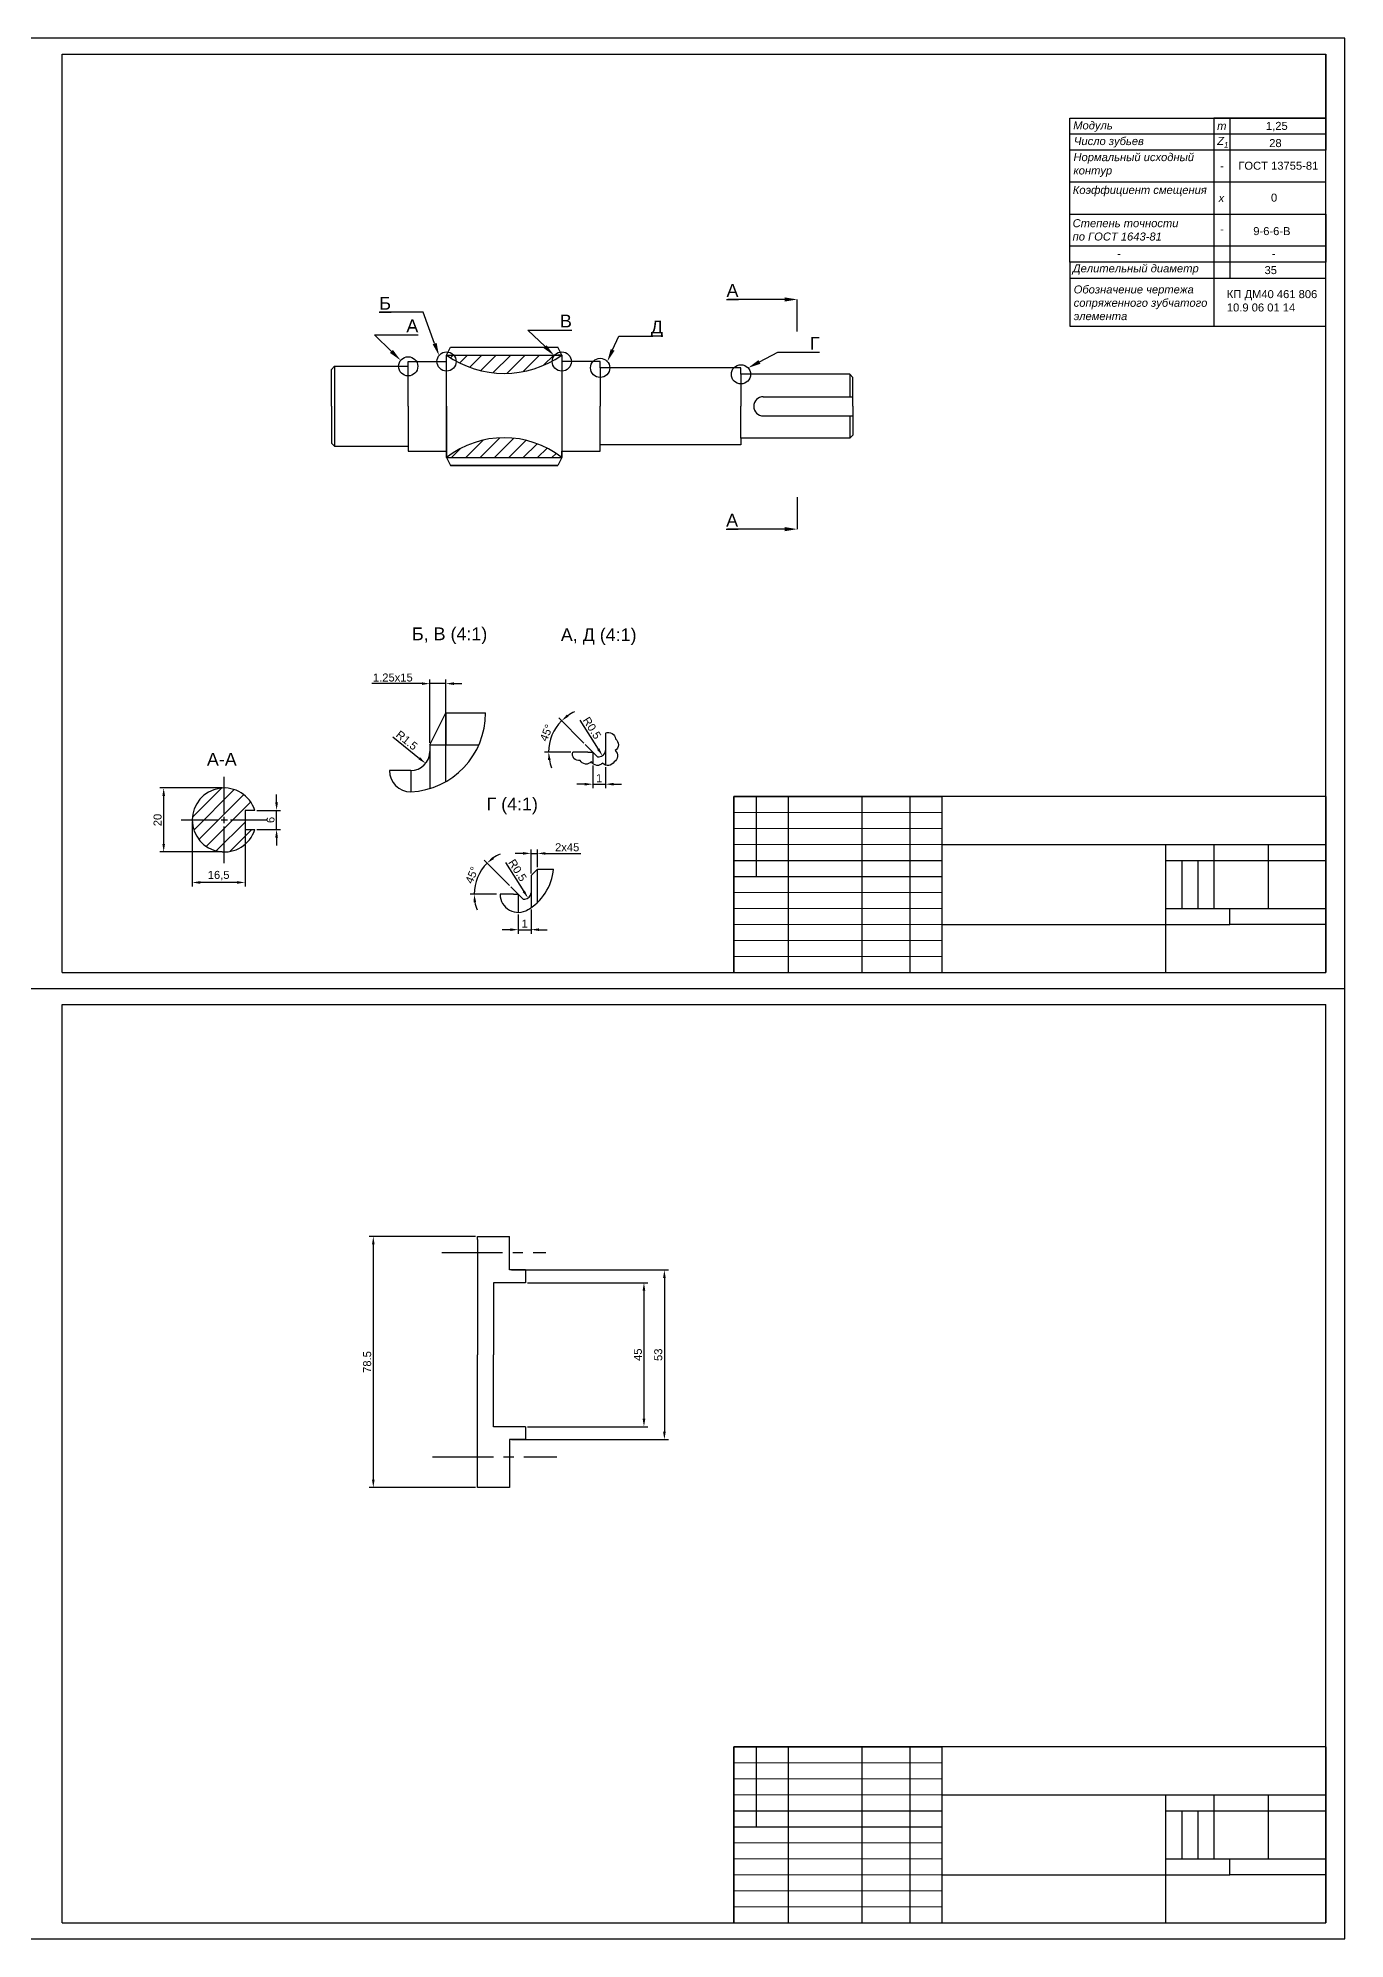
# Model space of a CAD drawing. Header units: millimetres. Extents: x 0 to 841, y 0 to 594.
# Drawn here: x 433 to 841, y 0 to 594 of the extents above; entities that cross this region are included whole.
import ezdxf
from ezdxf import colors
from ezdxf.entities.mleader import LeaderData, LeaderLine
from ezdxf.math import Vec2, Vec3

# ---------------------------------------------------------------- set-up
doc = ezdxf.new("R2010")
doc.units = ezdxf.units.MM
doc.linetypes.add('CENTER2', pattern=[28.575, 19.05, -3.175, 3.175, -3.175])
doc.styles.get("Standard").update_dxf_attribs({"font": 'arial.ttf', "height": 2.5})
doc.styles.add('Аннотативный', font='arial.ttf')
doc.dimstyles.new('ISO-25', dxfattribs={"dimtxt": 2.5, "dimasz": 2.5, "dimexe": 1.25, "dimexo": 0.625, "dimtad": 1, "dimtxsty": 'Standard', "dimcen": 2.5, "dimadec": 0, "dimazin": 0, "dimtfac": 1, "dimtmove": 0, "dimatfit": 3, "dimfxl": 1, "dimarcsym": 0})

# ---------------------------------------------------------------- blocks, each defined once
blk = doc.blocks.new('*U10')
at = {"color": 0, "linetype": 'CENTER2', "transparency": 16777216}
for p, q in [((0, 2), (0, 13.5)), ((-13.5, 0), (-2, 0)), ((2, 0), (13.5, 0)), ((0, -13.5), (0, -2))]:
    blk.add_line(p, q, dxfattribs=at)
at = {"color": 0, "linetype": 'Continuous', "transparency": 16777216}
for p, q in [((-1, 0), (1, 0)), ((0, -1), (0, 1))]:
    blk.add_line(p, q, dxfattribs=at)
blk = doc.blocks.new('*D11')
at = {"color": 0, "lineweight": -2, "transparency": 16777216}
for p, q in [((507.07, 355.16), (507.07, 357.66)), ((500.87, 352.66), (508.32, 352.66)), ((507.07, 346.66), (507.07, 352.66)), ((500.87, 346.66), (508.32, 346.66)), ((507.07, 344.16), (507.07, 341.66))]:
    blk.add_line(p, q, dxfattribs=at)
at = {"color": 0, "transparency": 16777216}
for points in [[(506.65, 355.16), (507.49, 355.16), (507.07, 352.66)], [(506.65, 344.16), (507.49, 344.16), (507.07, 346.66)]]:
    blk.add_solid(points, dxfattribs=at)
at = {"layer": 'Defpoints', "color": 0, "transparency": 16777216}
for p in [(500.24, 352.66), (507.07, 352.66), (500.24, 346.66)]:
    blk.add_point(p, dxfattribs=at)
at = {"color": 0, "transparency": 16777216, "insert": (505.17, 349.66), "char_height": 2.5, "attachment_point": 5, "rotation": 90}
blk.add_mtext('6', dxfattribs=at)
blk = doc.blocks.new('*D12')
at = {"color": 0, "lineweight": -2, "transparency": 16777216}
for p, q in [((480.7, 349.03), (480.7, 328.88)), ((497.2, 349.03), (497.2, 328.88)), ((494.7, 330.13), (483.2, 330.13))]:
    blk.add_line(p, q, dxfattribs=at)
at = {"color": 0, "transparency": 16777216}
for points in [[(483.2, 330.55), (483.2, 329.72), (480.7, 330.13)], [(494.7, 330.55), (494.7, 329.72), (497.2, 330.13)]]:
    blk.add_solid(points, dxfattribs=at)
at = {"layer": 'Defpoints', "color": 0, "transparency": 16777216}
for p in [(480.7, 349.66), (497.2, 349.66), (480.7, 330.13)]:
    blk.add_point(p, dxfattribs=at)
at = {"color": 0, "transparency": 16777216, "insert": (488.95, 332.26), "char_height": 2.5, "attachment_point": 5}
blk.add_mtext('16,5', dxfattribs=at)
blk = doc.blocks.new('*D13')
at = {"color": 0, "lineweight": -2, "transparency": 16777216}
for p, q in [((490.08, 359.66), (470.53, 359.66)), ((471.78, 342.16), (471.78, 357.16)), ((490.08, 339.66), (470.53, 339.66))]:
    blk.add_line(p, q, dxfattribs=at)
at = {"color": 0, "transparency": 16777216}
for points in [[(471.37, 357.16), (472.2, 357.16), (471.78, 359.66)], [(471.37, 342.16), (472.2, 342.16), (471.78, 339.66)]]:
    blk.add_solid(points, dxfattribs=at)
at = {"layer": 'Defpoints', "color": 0, "transparency": 16777216}
for p in [(471.78, 359.66), (490.7, 359.66), (490.7, 339.66)]:
    blk.add_point(p, dxfattribs=at)
at = {"color": 0, "transparency": 16777216, "insert": (469.88, 349.66), "char_height": 2.5, "attachment_point": 5, "rotation": 90}
blk.add_mtext('20', dxfattribs=at)
blk = doc.blocks.new('*D18')
at = {"color": 0, "lineweight": -2, "transparency": 16777216}
for p, q in [((580.48, 209.06), (629.53, 209.06)), ((628.28, 206.56), (628.28, 158.56)), ((580.48, 156.06), (629.53, 156.06))]:
    blk.add_line(p, q, dxfattribs=at)
at = {"color": 0, "transparency": 16777216}
for points in [[(627.86, 206.56), (628.69, 206.56), (628.28, 209.06)], [(627.86, 158.56), (628.69, 158.56), (628.28, 156.06)]]:
    blk.add_solid(points, dxfattribs=at)
at = {"layer": 'Defpoints', "color": 0, "transparency": 16777216}
for p in [(579.86, 209.06), (579.86, 156.06), (628.28, 156.06)]:
    blk.add_point(p, dxfattribs=at)
at = {"color": 0, "transparency": 16777216, "insert": (626.37, 182.56), "char_height": 2.5, "attachment_point": 5, "rotation": 90}
blk.add_mtext('53', dxfattribs=at)
blk = doc.blocks.new('*D19')
at = {"color": 0, "lineweight": -2, "transparency": 16777216}
for p, q in [((585.48, 205.06), (623.14, 205.06)), ((621.89, 202.56), (621.89, 162.56)), ((585.48, 160.06), (623.14, 160.06))]:
    blk.add_line(p, q, dxfattribs=at)
at = {"color": 0, "transparency": 16777216}
for points in [[(621.47, 202.56), (622.31, 202.56), (621.89, 205.06)], [(621.47, 162.56), (622.31, 162.56), (621.89, 160.06)]]:
    blk.add_solid(points, dxfattribs=at)
at = {"layer": 'Defpoints', "color": 0, "transparency": 16777216}
for p in [(584.86, 205.06), (584.86, 160.06), (621.89, 160.06)]:
    blk.add_point(p, dxfattribs=at)
at = {"color": 0, "transparency": 16777216, "insert": (620, 182.56), "char_height": 2.5, "attachment_point": 5, "rotation": 90}
blk.add_mtext('45', dxfattribs=at)
blk = doc.blocks.new('*D28')
at = {"color": 0, "lineweight": -2, "transparency": 16777216}
blk.add_line((601.85, 380.85), (607.61, 371.82), dxfattribs=at)
at = {"color": 0, "transparency": 16777216}
blk.add_solid([(607.96, 372.04), (607.26, 371.59), (608.95, 369.71)], dxfattribs=at)
at = {"layer": 'Defpoints', "color": 0, "transparency": 16777216}
for p in [(607.88, 371.39), (608.95, 369.71)]:
    blk.add_point(p, dxfattribs=at)
at = {"color": 0, "transparency": 16777216, "insert": (605.66, 378.41), "char_height": 2.5, "attachment_point": 5, "rotation": 302.48916}
blk.add_mtext('R0.5', dxfattribs=at)
blk = doc.blocks.new('*D29')
at = {"color": 0, "lineweight": -2, "transparency": 16777216}
for p, q in [((605.88, 366.68), (605.88, 359.59)), ((609.88, 366.2), (609.88, 359.59)), ((603.38, 360.84), (600.88, 360.84)), ((605.88, 360.84), (609.88, 360.84)), ((612.38, 360.84), (614.88, 360.84))]:
    blk.add_line(p, q, dxfattribs=at)
at = {"color": 0, "transparency": 16777216}
for points in [[(603.38, 361.25), (603.38, 360.42), (605.88, 360.84)], [(612.38, 361.25), (612.38, 360.42), (609.88, 360.84)]]:
    blk.add_solid(points, dxfattribs=at)
at = {"layer": 'Defpoints', "color": 0, "transparency": 16777216}
for p in [(605.88, 367.3), (609.88, 366.82), (609.88, 360.84)]:
    blk.add_point(p, dxfattribs=at)
at = {"color": 0, "transparency": 16777216, "insert": (607.88, 362.72), "char_height": 2.5, "attachment_point": 5}
blk.add_mtext('1', dxfattribs=at)
blk = doc.blocks.new('*D30')
at = {"color": 0, "lineweight": -2, "transparency": 16777216}
for p, q in [((603.11, 373.66), (595.24, 381.53)), ((599.04, 370.89), (590.84, 370.89))]:
    blk.add_line(p, q, dxfattribs=at)
for start, end in [(135, 180), (114.19758, 124.59879), (190.40121, 200.80242)]:
    blk.add_arc((605.88, 370.89), 13.79, start, end, dxfattribs=at)
at = {"color": 0, "transparency": 16777216}
for points in [[(598.31, 381.93), (597.78, 382.57), (596.13, 380.65)], [(591.9, 368.37), (592.73, 368.44), (592.09, 370.89)]]:
    blk.add_solid(points, dxfattribs=at)
at = {"layer": 'Defpoints', "color": 0, "transparency": 16777216}
for p in [(593.94, 377.79), (599.67, 370.89), (603.55, 373.22), (604.38, 370.89), (605.88, 370.89)]:
    blk.add_point(p, dxfattribs=at)
at = {"color": 0, "transparency": 16777216, "insert": (591.39, 376.9), "char_height": 2.5, "attachment_point": 5, "rotation": 67.5}
blk.add_mtext('45°', dxfattribs=at)
blk = doc.blocks.new('*D38')
at = {"color": 0, "lineweight": -2, "transparency": 16777216}
for p, q in [((552.48, 392.26), (536.82, 392.26)), ((554.98, 373.73), (554.98, 393.51)), ((559.98, 392.26), (554.98, 392.26)), ((559.98, 373.73), (559.98, 393.51)), ((562.48, 392.26), (564.98, 392.26))]:
    blk.add_line(p, q, dxfattribs=at)
at = {"color": 0, "transparency": 16777216}
for points in [[(552.48, 392.68), (552.48, 391.85), (554.98, 392.26)], [(562.48, 392.68), (562.48, 391.85), (559.98, 392.26)]]:
    blk.add_solid(points, dxfattribs=at)
at = {"layer": 'Defpoints', "color": 0, "transparency": 16777216}
for p in [(554.98, 392.26), (554.98, 373.11), (559.98, 373.11)]:
    blk.add_point(p, dxfattribs=at)
at = {"color": 0, "transparency": 16777216, "insert": (543.4, 394.16), "char_height": 2.5, "attachment_point": 5}
blk.add_mtext('1.25x15', dxfattribs=at)
blk = doc.blocks.new('*D39')
at = {"color": 0, "lineweight": -2, "transparency": 16777216}
blk.add_line((543.38, 375.64), (551.7, 368.9), dxfattribs=at)
at = {"color": 0, "transparency": 16777216}
blk.add_solid([(551.96, 369.23), (551.44, 368.58), (553.65, 367.33)], dxfattribs=at)
at = {"layer": 'Defpoints', "color": 0, "transparency": 16777216}
for p in [(548.98, 371.11), (553.65, 367.33)]:
    blk.add_point(p, dxfattribs=at)
at = {"color": 0, "transparency": 16777216, "insert": (547.76, 374.54), "char_height": 2.5, "attachment_point": 5, "rotation": 321.01294}
blk.add_mtext('R1.5', dxfattribs=at)
blk = doc.blocks.new('*D43')
at = {"color": 0, "lineweight": -2, "transparency": 16777216}
blk.add_line((578.58, 336.4), (584.34, 327.36), dxfattribs=at)
at = {"color": 0, "transparency": 16777216}
blk.add_solid([(584.69, 327.58), (583.99, 327.14), (585.68, 325.25)], dxfattribs=at)
at = {"layer": 'Defpoints', "color": 0, "transparency": 16777216}
for p in [(584.61, 326.94), (585.68, 325.25)]:
    blk.add_point(p, dxfattribs=at)
at = {"color": 0, "transparency": 16777216, "insert": (582.39, 333.95), "char_height": 2.5, "attachment_point": 5, "rotation": 302.48916}
blk.add_mtext('R0.5', dxfattribs=at)
blk = doc.blocks.new('*D45')
at = {"color": 0, "lineweight": -2, "transparency": 16777216}
for p, q in [((579.84, 329.2), (571.97, 337.07)), ((575.77, 326.44), (567.57, 326.44))]:
    blk.add_line(p, q, dxfattribs=at)
for start, end in [(114.19758, 124.59879), (135, 180), (190.40121, 200.80242)]:
    blk.add_arc((582.61, 326.44), 13.79, start, end, dxfattribs=at)
at = {"color": 0, "transparency": 16777216}
for points in [[(575.04, 337.47), (574.51, 338.11), (572.86, 336.19)], [(568.63, 323.91), (569.46, 323.99), (568.82, 326.44)]]:
    blk.add_solid(points, dxfattribs=at)
at = {"layer": 'Defpoints', "color": 0, "transparency": 16777216}
for p in [(570.66, 333.33), (580.28, 328.76), (576.4, 326.44), (581.11, 326.44), (582.61, 326.44)]:
    blk.add_point(p, dxfattribs=at)
at = {"color": 0, "transparency": 16777216, "insert": (568.11, 332.44), "char_height": 2.5, "attachment_point": 5, "rotation": 67.5}
blk.add_mtext('45°', dxfattribs=at)
blk = doc.blocks.new('*D46')
at = {"color": 0, "lineweight": -2, "transparency": 16777216}
for p, q in [((586.61, 321.65), (586.61, 314.13)), ((580.11, 315.38), (577.61, 315.38)), ((582.61, 320.15), (582.61, 314.13)), ((582.61, 315.38), (586.61, 315.38)), ((589.11, 315.38), (591.61, 315.38))]:
    blk.add_line(p, q, dxfattribs=at)
at = {"color": 0, "transparency": 16777216}
for points in [[(580.11, 315.8), (580.11, 314.97), (582.61, 315.38)], [(589.11, 315.8), (589.11, 314.97), (586.61, 315.38)]]:
    blk.add_solid(points, dxfattribs=at)
at = {"layer": 'Defpoints', "color": 0, "transparency": 16777216}
for p in [(582.61, 320.77), (586.61, 322.27), (586.61, 315.38)]:
    blk.add_point(p, dxfattribs=at)
at = {"color": 0, "transparency": 16777216, "insert": (584.61, 317.26), "char_height": 2.5, "attachment_point": 5}
blk.add_mtext('1', dxfattribs=at)
blk = doc.blocks.new('*D47')
at = {"color": 0, "lineweight": -2, "transparency": 16777216}
for p, q in [((584.11, 339.22), (581.61, 339.22)), ((586.61, 332.96), (586.61, 340.47)), ((586.61, 339.22), (588.61, 339.22)), ((588.61, 334.96), (588.61, 340.47)), ((591.11, 339.22), (602.19, 339.22))]:
    blk.add_line(p, q, dxfattribs=at)
at = {"color": 0, "transparency": 16777216}
for points in [[(584.11, 339.63), (584.11, 338.8), (586.61, 339.22)], [(591.11, 339.63), (591.11, 338.8), (588.61, 339.22)]]:
    blk.add_solid(points, dxfattribs=at)
at = {"layer": 'Defpoints', "color": 0, "transparency": 16777216}
for p in [(588.61, 339.22), (588.61, 334.33), (586.61, 332.33)]:
    blk.add_point(p, dxfattribs=at)
at = {"color": 0, "transparency": 16777216, "insert": (597.9, 341.12), "char_height": 2.5, "attachment_point": 5}
blk.add_mtext('2x45', dxfattribs=at)
blk = doc.blocks.new('*D48')
at = {"color": 0, "lineweight": -2, "transparency": 16777216}
for p, q in [((569.23, 219.52), (536.04, 219.52)), ((537.29, 217.02), (537.29, 143.56)), ((569.23, 141.06), (536.04, 141.06))]:
    blk.add_line(p, q, dxfattribs=at)
at = {"color": 0, "transparency": 16777216}
for points in [[(536.88, 217.02), (537.71, 217.02), (537.29, 219.52)], [(536.88, 143.56), (537.71, 143.56), (537.29, 141.06)]]:
    blk.add_solid(points, dxfattribs=at)
at = {"layer": 'Defpoints', "color": 0, "transparency": 16777216}
for p in [(569.86, 219.52), (537.29, 141.06), (569.86, 141.06)]:
    blk.add_point(p, dxfattribs=at)
at = {"color": 0, "transparency": 16777216, "insert": (535.39, 180.29), "char_height": 2.5, "attachment_point": 5, "rotation": 90}
blk.add_mtext('78.5', dxfattribs=at)

msp = doc.modelspace()

# ---------------------------------------------------------------- hatches: boundary and pattern name
h = msp.add_hatch()
h.set_pattern_fill('ANSI31', color=256)
h.paths.add_polyline_path([(596.201, 494.921), (594.951, 494.921), (560.201, 494.921, 0.3183073)])
h = msp.add_hatch()
h.set_pattern_fill('ANSI31', color=256)
h.paths.add_polyline_path([(560.201, 462.921), (578.201, 462.921), (596.201, 462.921, 0.343092)])
h = msp.add_hatch()
h.set_pattern_fill('ANSI31', color=256)
h.paths.add_polyline_path([(500.241, 346.655), (497.201, 346.655), (497.201, 352.655), (500.241, 352.655, 6.5131307)])

# ---------------------------------------------------------------- linework, layer by layer
at = {"lineweight": 30}
for p, q in [((440, 302), (440, 589)), ((440, 589), (835, 589)), ((835, 302), (835, 589)), ((800, 569), (800, 504)), ((805, 569), (805, 519)), ((835, 564), (835, 559)), ((835, 529), (755, 529)), ((835, 529), (835, 524)), ((755, 519), (755, 509)), ((835, 509), (835, 519)), ((669.821, 502.308), (669.821, 512.308)), ((755, 509), (755, 504)), ((835, 504), (835, 509)), ((755, 504), (835, 504)), ((560.201, 494.921), (561.451, 497.421)), ((560.201, 478.921), (560.201, 494.921)), ((560.201, 494.921), (596.201, 494.921)), ((561.451, 497.421), (594.951, 497.421)), ((596.201, 494.921), (594.951, 497.421)), ((596.201, 494.921), (596.201, 478.921)), ((525.201, 491.421), (524.201, 490.421)), ((524.201, 478.921), (524.201, 490.421)), ((525.201, 491.421), (548.201, 491.421)), ((525.201, 491.421), (525.201, 466.421)), ((548.201, 478.921), (548.201, 492.921)), ((548.201, 492.921), (560.201, 492.921)), ((608.201, 492.921), (596.201, 492.921)), ((608.201, 490.921), (608.201, 492.921)), ((652.201, 490.921), (608.201, 490.921)), ((608.201, 490.921), (608.201, 478.921)), ((652.201, 488.921), (652.201, 490.921)), ((686.201, 488.921), (652.201, 488.921)), ((652.201, 488.921), (652.201, 478.921)), ((686.201, 488.921), (687.201, 487.921)), ((686.201, 488.921), (686.201, 481.921)), ((687.201, 478.921), (687.201, 487.921)), ((659.201, 481.921), (687.201, 481.921)), ((524.201, 478.921), (524.201, 467.421)), ((548.201, 478.921), (548.201, 464.921)), ((560.201, 462.921), (560.201, 478.921)), ((596.201, 478.921), (596.201, 462.921)), ((608.201, 464.921), (608.201, 478.921)), ((652.201, 468.921), (652.201, 478.921)), ((659.201, 475.921), (687.201, 475.921)), ((686.201, 475.921), (686.201, 468.921)), ((687.201, 478.921), (687.201, 469.921)), ((686.201, 468.921), (687.201, 469.921)), ((525.201, 466.421), (524.201, 467.421)), ((525.201, 466.421), (548.201, 466.421)), ((548.201, 464.921), (560.201, 464.921)), ((596.201, 462.921), (596.201, 464.921)), ((596.201, 464.921), (608.201, 464.921)), ((652.201, 466.921), (608.201, 466.921)), ((686.201, 468.921), (652.201, 468.921)), ((652.201, 468.921), (652.201, 466.921)), ((560.201, 462.921), (596.201, 462.921)), ((560.201, 462.921), (561.451, 460.421)), ((594.951, 460.421), (561.451, 460.421)), ((561.451, 460.421), (594.951, 460.421)), ((596.201, 462.921), (594.951, 460.421)), ((669.821, 450.539), (669.821, 440.539)), ((554.982, 373.105), (559.982, 383.105)), ((559.982, 361.67), (559.982, 383.105)), ((559.982, 383.105), (572.397, 383.105)), ((609.878, 376.791), (609.878, 371.394)), ((554.982, 373.105), (554.982, 359.495)), ((604.378, 370.894), (599.668, 370.894)), ((604.378, 370.894), (605.878, 370.894)), ((607.378, 369.394), (605.878, 370.894)), ((605.878, 370.894), (605.878, 367.302)), ((607.378, 369.394), (607.878, 369.394)), ((609.878, 371.394), (609.878, 366.821)), ((546.63, 365.105), (542.338, 365.105)), ((548.982, 365.105), (546.63, 365.105)), ((548.982, 365.105), (548.982, 358.428)), ((835, 357), (650, 357)), ((650, 352), (650, 357)), ((650, 357), (657, 357)), ((657, 357), (667, 357)), ((657, 357), (657, 332)), ((667, 357), (690, 357)), ((667, 357), (667, 302)), ((690, 357), (705, 357)), ((690, 357), (690, 302)), ((705, 357), (715, 357)), ((705, 357), (705, 302)), ((715, 357), (715, 302)), ((835, 357), (835, 302)), ((500.241, 352.655), (497.201, 352.655)), ((497.201, 352.655), (497.201, 346.655)), ((650, 347), (650, 352)), ((497.201, 346.655), (500.241, 346.655)), ((650, 342), (650, 347)), ((650, 337), (650, 342)), ((715, 342), (835, 342)), ((785, 317), (785, 342)), ((785, 342), (800, 342)), ((800, 342), (800, 322)), ((800, 342), (817, 342)), ((817, 342), (817, 322)), ((588.607, 334.334), (586.607, 332.334)), ((588.607, 323.903), (588.607, 334.334)), ((588.607, 334.334), (593.624, 334.334)), ((650, 332), (650, 337)), ((650, 337), (715, 337)), ((785, 337), (835, 337)), ((785, 337), (790, 337)), ((790, 337), (795, 337)), ((586.607, 332.334), (586.607, 326.938)), ((586.607, 326.938), (586.607, 322.273)), ((650, 327), (650, 332)), ((650, 332), (715, 332)), ((650, 322), (650, 327)), ((581.107, 326.438), (576.942, 326.438)), ((581.107, 326.438), (582.607, 326.438)), ((584.107, 324.938), (582.607, 326.438)), ((582.607, 326.438), (582.607, 320.773)), ((584.107, 324.938), (584.607, 324.938)), ((650, 317), (650, 322)), ((785, 322), (835, 322)), ((805, 317), (805, 322)), ((650, 312), (650, 317)), ((650, 317), (650, 312)), ((650, 312), (650, 317)), ((715, 317), (805, 317)), ((785, 302), (785, 317)), ((835, 317), (805, 317)), ((650, 307), (650, 312)), ((650, 302), (650, 307)), ((440, 302), (835, 302)), ((650, 302), (835, 302)), ((440, 5), (440, 292)), ((440, 292), (835, 292)), ((835, 5), (835, 292)), ((569.857, 218.559), (569.857, 219.517)), ((569.857, 219.517), (579.857, 219.517)), ((569.857, 218.559), (569.857, 182.559)), ((569.857, 218.559), (569.857, 182.559)), ((579.857, 209.059), (579.857, 219.517)), ((579.857, 209.059), (579.857, 218.559)), ((584.857, 209.059), (579.857, 209.059)), ((584.857, 209.059), (579.857, 209.059)), ((584.857, 209.059), (584.857, 205.059)), ((584.857, 205.059), (574.857, 205.059)), ((574.857, 205.059), (574.857, 182.559)), ((584.857, 205.059), (574.857, 205.059)), ((574.857, 205.059), (574.857, 182.559)), ((569.857, 141.059), (569.857, 182.559)), ((574.857, 160.059), (574.857, 182.559)), ((584.857, 160.059), (574.857, 160.059)), ((584.857, 156.059), (579.857, 156.059)), ((579.857, 156.059), (579.857, 141.059)), ((584.857, 160.059), (584.857, 156.059)), ((579.857, 141.059), (569.857, 141.059)), ((835, 60), (650, 60)), ((650, 55), (650, 60)), ((650, 60), (657, 60)), ((657, 60), (667, 60)), ((657, 60), (657, 35)), ((667, 60), (690, 60)), ((667, 60), (667, 5)), ((690, 60), (705, 60)), ((690, 60), (690, 5)), ((705, 60), (715, 60)), ((705, 60), (705, 5)), ((715, 60), (715, 5)), ((835, 60), (835, 5)), ((650, 50), (650, 55)), ((650, 45), (650, 50)), ((650, 40), (650, 45)), ((715, 45), (835, 45)), ((785, 20), (785, 45)), ((785, 45), (800, 45)), ((800, 45), (800, 25)), ((800, 45), (817, 45)), ((817, 45), (817, 25)), ((650, 35), (650, 40)), ((650, 40), (715, 40)), ((785, 40), (835, 40)), ((785, 40), (790, 40)), ((790, 40), (795, 40)), ((650, 30), (650, 35)), ((650, 35), (715, 35)), ((650, 25), (650, 30)), ((650, 20), (650, 25)), ((785, 25), (835, 25)), ((805, 20), (805, 25)), ((650, 15), (650, 20)), ((650, 20), (650, 15)), ((650, 15), (650, 20)), ((715, 20), (805, 20)), ((785, 5), (785, 20)), ((835, 20), (805, 20)), ((650, 10), (650, 15)), ((650, 5), (650, 10)), ((440, 5), (835, 5)), ((650, 5), (835, 5))]:
    msp.add_line(p, q, dxfattribs=at)
for p, q in [((835, 589), (835, 569)), ((835, 569), (800, 569)), ((835, 569), (805, 569)), ((755, 519), (835, 519)), ((835, 519), (835, 519)), ((560.201, 478.921), (560.201, 494.921)), ((560.201, 478.921), (560.201, 494.921)), ((560.201, 494.921), (561.451, 494.921)), ((560.201, 494.921), (578.201, 494.921)), ((596.201, 494.921), (594.951, 494.921)), ((596.201, 494.921), (595.201, 494.921)), ((560.201, 478.921), (560.201, 462.921)), ((560.201, 462.921), (578.201, 462.921)), ((559.982, 383.105), (559.982, 373.105)), ((554.982, 373.105), (570.283, 373.105)), ((605.878, 370.894), (603.555, 373.218)), ((548.982, 358.461), (548.982, 358.428)), ((650, 357), (650, 302)), ((790, 337), (790, 322)), ((795, 337), (795, 322)), ((582.607, 326.438), (580.284, 328.761)), ((420, 297), (841, 297)), ((650, 60), (650, 5)), ((790, 40), (790, 25)), ((795, 40), (795, 25)), ((420, 0), (440, 0))]:
    msp.add_line(p, q)
at = {"lineweight": 0}
for p, q in [((650, 352), (715, 352)), ((650, 347), (715, 347)), ((650, 342), (715, 342)), ((650, 327), (715, 327)), ((650, 322), (715, 322)), ((650, 317), (715, 317)), ((650, 312), (715, 312)), ((650, 307), (715, 307)), ((650, 55), (715, 55)), ((650, 50), (715, 50)), ((650, 45), (715, 45)), ((650, 30), (715, 30)), ((650, 25), (715, 25)), ((650, 20), (715, 20)), ((650, 15), (715, 15)), ((650, 10), (715, 10))]:
    msp.add_line(p, q, dxfattribs=at)
at = {"linetype": 'CENTER2'}
for p, q in [((558.674, 214.559), (591.178, 214.559)), ((555.789, 150.694), (594.627, 150.694))]:
    msp.add_line(p, q, dxfattribs=at)
msp.add_lwpolyline([(841, 0), (841, 594), (0, 594), (0, 0)], close=True)
at = {"lineweight": 30}
for points in [[(755, 524), (755, 569), (835, 569), (835, 564), (755, 564)], [(835, 549), (835, 554), (835, 559), (755, 559)], [(835, 539), (835, 544), (835, 549), (755, 549)], [(755, 539), (835, 539), (835, 534), (835, 529)]]:
    msp.add_lwpolyline(points, dxfattribs=at)
msp.add_lwpolyline([(835, 519), (835, 524), (755, 524), (755, 519)], close=True, dxfattribs=at)
msp.add_lwpolyline([(609.878, 376.791, -0.5214613), (612.997, 374.991), (612.997, 374.991, -0.5205671), (612.891, 371.35), (612.891, 371.35, -0.5205671), (612.537, 367.814), (612.537, 367.814, -0.5205671), (608.999, 367.425), (608.999, 367.425, -0.5205671), (605.461, 367.85), (605.461, 367.85, -0.5205671), (601.923, 368.274), (601.923, 368.274, -0.5962755), (599.668, 370.894)], format="xyb")
for centre in [(548.201, 491.421), (560.201, 492.921), (596.201, 492.921), (608.201, 490.921), (652.201, 488.921)]:
    msp.add_circle(centre, 3)
for centre, radius, start, end in [((578.201, 520.331), 31.139, 234.686695, 305.313305), ((578.201, 439.777), 29.32, 52.12663, 127.87337), ((547.686, 383.105), 24.711, 273.005813, 0), ((548.982, 365.105), 6.644, 180, 270), ((577.252, 335.788), 16.437, 299.025132, 354.927242), ((582.607, 326.438), 5.665, 180, 302.053262)]:
    msp.add_arc(centre, radius, start, end)
for centre, radius, start, end in [((659.201, 478.921), 3, 90, 270), ((548.982, 371.105), 6, 270, 0), ((607.878, 371.394), 2, 270, 0), ((490.701, 349.655), 10, 17.457603, 342.542397), ((584.607, 326.938), 2, 270, 0)]:
    msp.add_arc(centre, radius, start, end, dxfattribs=at)

# ---------------------------------------------------------------- block references
at = {"linetype": 'CENTER2'}
msp.add_blockref('*U10', (490.701, 349.655), dxfattribs=at)

# ---------------------------------------------------------------- texts
at = {"insert": (756.061, 567.939), "char_height": 2.5, "width": 12.36241, "attachment_point": 1}
msp.add_mtext('{\\fArial|b0|i1|c204|p34;Модуль}', dxfattribs=at)
at = {"char_height": 2.5, "attachment_point": 1}
for s, width, insert in [('{\\fArial|b0|i1|c204|p34;m}', 20.75308, (801.044, 567.797)), ('1,25', 38.36514, (816.301, 567.797)), ('{\\fArial|b0|i1|c204|p34;Число зубьев}', 41.21654, (756.275, 563.047)), ('\\A1;{\\fArial|b0|i1|c204|p34;Z\\H0.7x;\\S^ 1;}', 3.25318, (801.044, 563.089)), ('28', 30.28827, (817.31, 562.416)), ('{\\fArial|b0|i1|c204|p34;Нормальный исходный \\Pконтур}', 44.84111, (756.13, 558.03)), ('-', 38.85539, (801.942, 555.276)), ('ГОСТ 13755-81', 40.27218, (807.663, 555.354)), ('{\\fArial|b0|i1|c204|p34;Коэффициент смещения}', 44.94466, (755.915, 547.772)), ('{\\fArial|b0|i1|c204|p34;x}', 23.66973, (801.493, 545.265)), ('0', 28.38123, (817.871, 545.377)), ('{\\fArial|b0|i1|c204|p34;Степень точности \\Pпо ГОСТ 1643-81}', 53.35367, (755.87, 537.39)), ('9-6-6-В', 25.57676, (812.334, 534.917)), ('-', 38.85539, (801.942, 535.546)), ('{\\fArial|b0|i1|c204|p34;Делительный диаметр}', 43.78406, (755.907, 523.272)), ('-', 38.85539, (769.788, 527.886)), ('35', 32.75621, (815.852, 522.733)), ('-', 38.85539, (818.096, 527.924)), ('{\\fArial|b0|i1|c204|p34;Обозначение чертежа\\Pсопряженного зубчатого \\Pэлемента}', 62.95747, (756.21, 516.686)), ('КП ДМ40 461 806 \\P10.9 06 01 14', 55.07978, (804.073, 515.223))]:
    msp.add_mtext_dynamic_manual_height_columns(s, width=width, gutter_width=12.5, heights=[0], dxfattribs=dict(at, insert=insert))
at = {"char_height": 4, "attachment_point": 1, "style": 'Аннотативный'}
for s, insert, width in [('Б, В (4:1)', (549.38, 409.825), 51.72616), ('А, Д (4:1)', (595.917, 409.559), 51.72616), ('A-A', (485.292, 370.618), 28.83218), ('Г (4:1)', (572.68, 356.665), 51.72616)]:
    msp.add_mtext(s, dxfattribs=dict(at, insert=insert, width=width))

# ---------------------------------------------------------------- dimensions: what is measured, and where the dimension line sits
for base, p1, p2, angle, text, picture, middle in [((554.982, 392.263), (559.982, 373.105), (554.982, 373.105), 0, '1.25x15', '*D38', (543.402, 394.165)), ((588.607, 339.216), (586.607, 332.334), (588.607, 334.334), 0, '2x45', '*D47', (597.897, 341.117)), ((586.607, 315.385), (582.607, 320.773), (586.607, 322.273), 0, '1', '*D46', (584.607, 317.265)), ((537.294, 141.059), (569.857, 219.517), (569.857, 141.059), 90, '78.5', '*D48', (535.393, 180.288))]:
    dim = msp.add_linear_dim(base=base, p1=p1, p2=p2, angle=angle, text=text, dimstyle='ISO-25')
    dim.commit()
    dim.dimension.update_dxf_attribs({"geometry": picture, "text_midpoint": middle})
for base, line1, line2, picture, middle in [((593.935, 377.79), ((604.378, 370.894), (599.668, 370.894)), ((605.878, 370.894), (603.555, 373.218)), '*D30', (591.385, 376.897)), ((570.664, 333.333), ((581.107, 326.438), (576.396, 326.438)), ((582.607, 326.438), (580.284, 328.761)), '*D45', (568.114, 332.441))]:
    dim = msp.add_angular_dim_2l(base=base, line1=line1, line2=line2, dimstyle='ISO-25')
    dim.commit()
    dim.dimension.update_dxf_attribs({"geometry": picture, "text_midpoint": middle})
for center, mpoint, text, picture, middle in [((607.878, 371.394), (608.952, 369.707), 'R0.5', '*D28', (604.061, 377.389)), ((548.982, 371.105), (553.645, 367.33), 'R1.5', '*D39', (546.567, 373.059)), ((584.607, 326.938), (585.681, 325.251), 'R0.5', '*D43', (580.79, 332.932))]:
    dim = msp.add_radius_dim(center=center, mpoint=mpoint, text=text, dimstyle='ISO-25')
    dim.commit()
    dim.dimension.update_dxf_attribs({"geometry": picture, "text_midpoint": middle, "dimtype": 164})
dim = msp.add_linear_dim(base=(609.878, 360.837), p1=(605.878, 367.302), p2=(609.878, 366.821), text='1', dimstyle='ISO-25')
dim.commit()
dim.dimension.update_dxf_attribs({"geometry": '*D29', "text_midpoint": (607.878, 362.717)})
for base, p1, p2, angle, picture, middle in [((471.784, 359.655), (490.701, 339.655), (490.701, 359.655), 90, '*D13', (469.882, 349.655)), ((507.07, 352.655), (500.241, 346.655), (500.241, 352.655), 90, '*D11', (505.169, 349.655)), ((480.701, 330.132), (497.201, 349.655), (480.701, 349.655), 0, '*D12', (488.951, 332.26)), ((628.277, 156.059), (579.857, 209.059), (579.857, 156.059), 90, '*D18', (626.374, 182.559)), ((621.892, 160.059), (584.857, 205.059), (584.857, 160.059), 90, '*D19', (619.995, 182.559))]:
    dim = msp.add_linear_dim(base=base, p1=p1, p2=p2, angle=angle, dimstyle='ISO-25')
    dim.commit()
    dim.dimension.update_dxf_attribs({"geometry": picture, "text_midpoint": middle})

# ---------------------------------------------------------------- leaders
ml = msp.add_multileader_mtext('Standard')
ml.set_content('\\L{\\LА}', color=256)
ml.set_leader_properties()
ml.build(insert=Vec2(0, 0))
ml.multileader.update_dxf_attribs({"text_left_attachment_type": 8, "text_right_attachment_type": 8})
ctx = ml.context
ctx.base_point, ctx.plane_origin, ctx.plane_x_axis, ctx.plane_y_axis = Vec3(645.689, 512.308), Vec3(669.821, 512.308), Vec3(1, 0, 0), Vec3(0, 1, 0)
ctx.left_attachment, ctx.right_attachment, ctx.text_align_type = 8, 8, 2
notes = []
notes.append((ctx, [(0, (1, 1, 0), (661.424, 512.308), (-1, 0, 0), 8, [(0, [(669.821, 512.308)], 0, [])])]))
ctx.mtext.insert, ctx.mtext.text_direction, ctx.mtext.alignment, ctx.mtext.flow_direction = Vec3(651.424, 517.108), Vec3(1, 0, 0), 3, 5
ml = msp.add_multileader_mtext('Standard')
ml.set_content('\\L{\\LБ}', color=256)
ml.set_leader_properties()
ml.build(insert=Vec2(0, 0))
ml.multileader.update_dxf_attribs({"text_left_attachment_type": 8, "text_right_attachment_type": 8})
ctx = ml.context
ctx.base_point, ctx.plane_origin, ctx.plane_x_axis, ctx.plane_y_axis = Vec3(537.822, 508.313), Vec3(557.849, 494.77), Vec3(1, 0, 0), Vec3(0, 1, 0)
ctx.left_attachment, ctx.right_attachment, ctx.text_align_type = 8, 8, 2
notes.append((ctx, [(0, (1, 1, 0), (552.837, 508.313), (-1, 0, 0), 8, [(0, [(557.849, 494.77)], 0, [])])]))
ctx.mtext.insert, ctx.mtext.text_direction, ctx.mtext.width, ctx.mtext.alignment, ctx.mtext.flow_direction = Vec3(542.837, 513.113), Vec3(1, 0, 0), 17.92766, 3, 5
ml = msp.add_multileader_mtext('Standard')
ml.set_content('\\L{\\LА}', color=256)
ml.set_leader_properties()
ml.build(insert=Vec2(0, 0))
ml.multileader.update_dxf_attribs({"text_left_attachment_type": 8, "text_right_attachment_type": 8})
ctx = ml.context
ctx.base_point, ctx.plane_origin, ctx.plane_x_axis, ctx.plane_y_axis = Vec3(545.63, 501.258), Vec3(545.849, 493.27), Vec3(1, 0, 0), Vec3(0, 1, 0)
ctx.left_attachment, ctx.right_attachment = 8, 8
notes.append((ctx, [(1, (1, 1, 0), (537.63, 501.258), (1, 0, 0), 8, [(0, [(545.849, 493.27)], 0, [])])]))
ctx.mtext.insert, ctx.mtext.text_direction, ctx.mtext.flow_direction = Vec3(547.63, 506.058), Vec3(1, 0, 0), 5
ml = msp.add_multileader_mtext('Standard')
ml.set_content('\\L{\\LВ}', color=256)
ml.set_leader_properties()
ml.build(insert=Vec2(0, 0))
ml.multileader.update_dxf_attribs({"text_left_attachment_type": 8, "text_right_attachment_type": 8})
ctx = ml.context
ctx.base_point, ctx.plane_origin, ctx.plane_x_axis, ctx.plane_y_axis = Vec3(593.63, 502.758), Vec3(593.849, 494.77), Vec3(1, 0, 0), Vec3(0, 1, 0)
ctx.left_attachment, ctx.right_attachment = 8, 8
notes.append((ctx, [(1, (1, 1, 0), (585.63, 502.758), (1, 0, 0), 8, [(0, [(593.849, 494.77)], 0, [])])]))
ctx.mtext.insert, ctx.mtext.text_direction, ctx.mtext.flow_direction = Vec3(595.63, 507.558), Vec3(1, 0, 0), 5
ml = msp.add_multileader_mtext('Standard')
ml.set_content('\\L{\\LД}', color=256)
ml.set_leader_properties()
ml.build(insert=Vec2(0, 0))
ml.multileader.update_dxf_attribs({"text_left_attachment_type": 8, "text_right_attachment_type": 8})
ctx = ml.context
ctx.base_point, ctx.plane_origin, ctx.plane_x_axis, ctx.plane_y_axis = Vec3(622.051, 500.789), Vec3(605.849, 492.77), Vec3(1, 0, 0), Vec3(0, 1, 0)
ctx.left_attachment, ctx.right_attachment = 8, 8
notes.append((ctx, [(1, (1, 1, 0), (614.051, 500.789), (1, 0, 0), 8, [(0, [(610.437, 492.921)], 0, [])])]))
ctx.mtext.insert, ctx.mtext.text_direction, ctx.mtext.width, ctx.mtext.flow_direction = Vec3(624.051, 505.722), Vec3(1, 0, 0), 0.60738, 5
ml = msp.add_multileader_mtext('Standard')
ml.set_content('\\L{\\LГ}', color=256)
ml.set_leader_properties()
ml.build(insert=Vec2(0, 0))
ml.multileader.update_dxf_attribs({"text_left_attachment_type": 8, "text_right_attachment_type": 8})
ctx = ml.context
ctx.base_point, ctx.plane_origin, ctx.plane_x_axis, ctx.plane_y_axis = Vec3(671.76, 495.82), Vec3(649.849, 490.77), Vec3(1, 0, 0), Vec3(0, 1, 0)
ctx.left_attachment, ctx.right_attachment = 8, 8
notes.append((ctx, [(1, (1, 1, 0), (663.76, 495.82), (1, 0, 0), 8, [(0, [(654.437, 490.921)], 0, [])])]))
ctx.mtext.insert, ctx.mtext.text_direction, ctx.mtext.width, ctx.mtext.flow_direction = Vec3(673.76, 500.62), Vec3(1, 0, 0), 0.60738, 5
ml = msp.add_multileader_mtext('Standard')
ml.set_content('\\L\\A1;А', color=256)
ml.set_leader_properties()
ml.build(insert=Vec2(0, 0))
ml.multileader.update_dxf_attribs({"text_left_attachment_type": 8, "text_right_attachment_type": 8})
ctx = ml.context
ctx.base_point, ctx.plane_origin, ctx.plane_x_axis, ctx.plane_y_axis = Vec3(645.573, 440.539), Vec3(669.821, 440.539), Vec3(1, 0, 0), Vec3(0, 1, 0)
ctx.left_attachment, ctx.right_attachment, ctx.text_align_type = 8, 8, 2
notes.append((ctx, [(0, (1, 1, 0), (661.308, 440.539), (-1, 0, 0), 8, [(0, [(669.821, 440.539)], 0, [])])]))
ctx.mtext.insert, ctx.mtext.text_direction, ctx.mtext.alignment, ctx.mtext.flow_direction = Vec3(651.308, 445.339), Vec3(1, 0, 0), 3, 5
for ctx, leaders in notes:
    for number, flags, end, landing, length, lines in leaders:
        leader = LeaderData()
        leader.index, (leader.has_last_leader_line, leader.has_dogleg_vector, leader.attachment_direction) = number, flags
        leader.last_leader_point, leader.dogleg_vector, leader.dogleg_length = Vec3(end), Vec3(landing), length
        for number, points, colour, breaks in lines:
            line = LeaderLine()
            line.index, line.vertices, line.color, line.breaks = number, Vec3.list(points), colors.encode_raw_color(colour), breaks
            leader.lines.append(line)
        ctx.leaders.append(leader)

doc.saveas('drawing.dxf')
